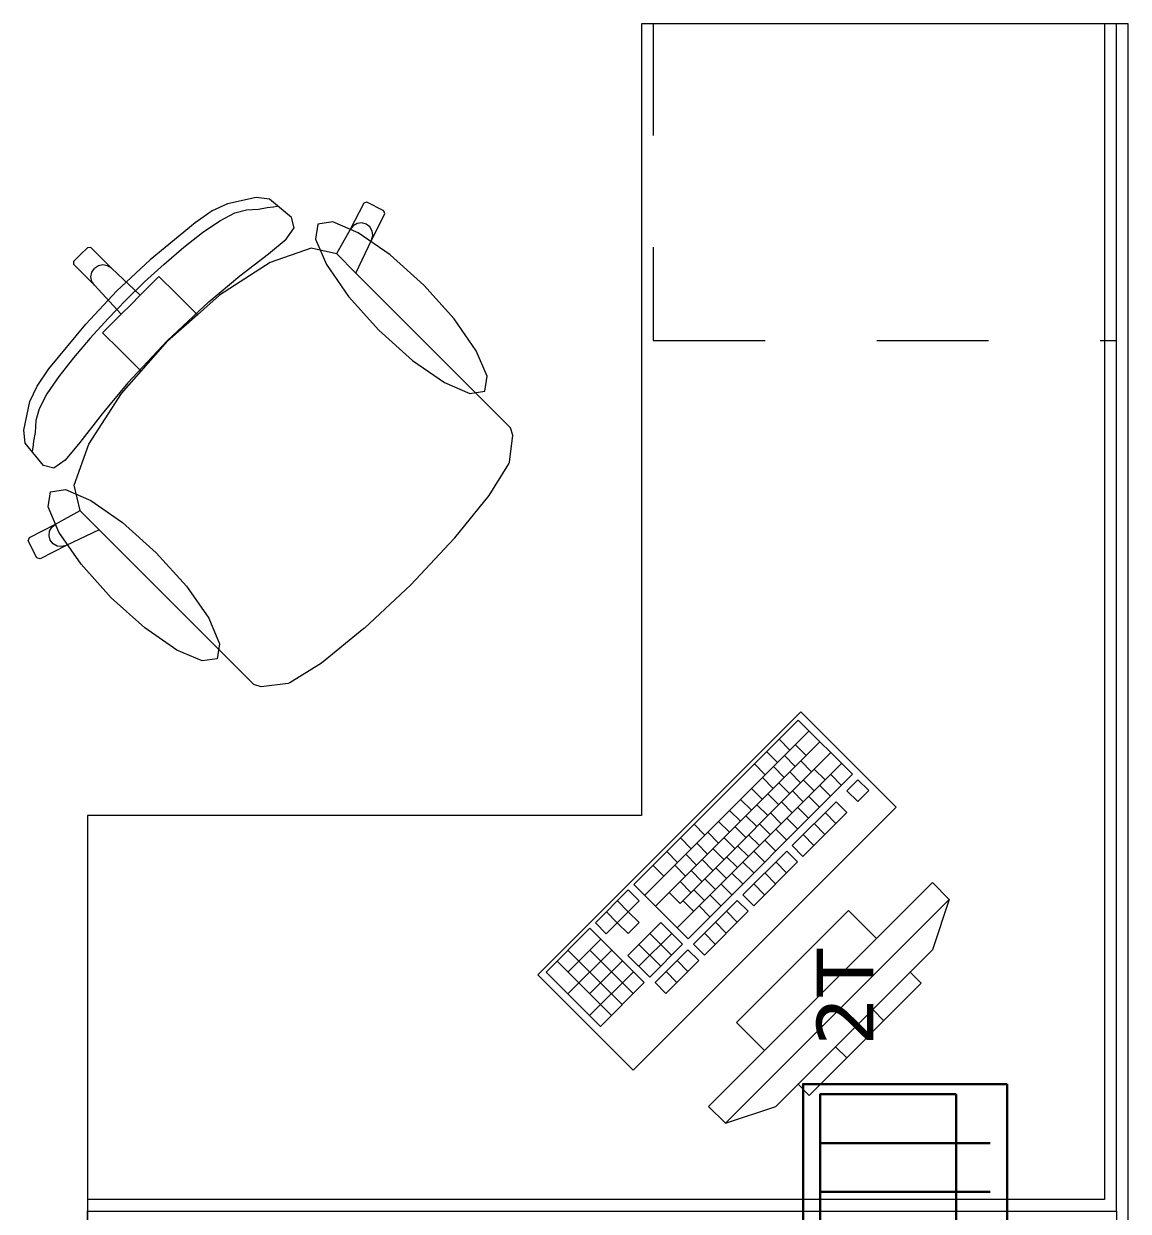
# Model space of a CAD drawing. Header units: inches. Extents: x -19 to 5698, y -728 to 92.
# Drawn here: x 117.557 to 118.953, y 35 to 36.5 of the extents above; entities that cross this region are included whole.
import ezdxf

# ---------------------------------------------------------------- set-up
doc = ezdxf.new("R2010")
doc.units = ezdxf.units.IN
doc.header["$MEASUREMENT"] = 0
doc.linetypes.add('HIDDEN', pattern=[0.375, 0.25, -0.125])
doc.linetypes.add('Rayas', pattern=[0.282222, 0.141111, -0.141111])
doc.layers.get('0').update_dxf_attribs({"color": 61})
doc.layers.add('00 conduct tomacorr', color=120, linetype='HIDDEN', lineweight=30)
doc.layers.add('Interior - Mobiliario', color=7, linetype='Continuous')

# ---------------------------------------------------------------- blocks, each defined once
blk = doc.blocks.new('CAJA POP UP 6 MODULOS')
at = {"layer": '00 conduct tomacorr', "linetype": 'Continuous'}
for p, q in [((-0.095, -0.165), (-0.095, -0.0151)), ((-0.052, -0.165), (-0.052, -0.0151)), ((0.052, -0.165), (0.052, -0.0151)), ((0.095, -0.165), (0.095, -0.0151)), ((0, -0.165), (0, -0.18))]:
    blk.add_line(p, q, dxfattribs=at)
for points in [[(-0.147, 0), (0.147, 0), (0.147, -0.18), (-0.147, -0.18)], [(0, 0), (0.147, 0), (0.147, -0.18), (0, -0.18)]]:
    blk.add_lwpolyline(points, close=True, dxfattribs=at)
for points in [[(-0.138, -0.045), (-0.009, -0.045), (-0.009, -0.165), (-0.138, -0.165), (-0.138, -0.045)], [(0.009, -0.045), (0.138, -0.045), (0.138, -0.165), (0.009, -0.165), (0.009, -0.045)]]:
    blk.add_lwpolyline(points, dxfattribs=at)
at = {"color": 1, "insert": (-0.1807, -0.168), "char_height": 0.05, "attachment_point": 1, "rotation": 180}
blk.add_mtext_dynamic_manual_height_columns('{\\fVerdana|b0|i0|c0|p34;2T}', width=0.000481, gutter_width=0.1561, heights=[0], dxfattribs=at)

msp = doc.modelspace()

# ---------------------------------------------------------------- linework, layer by layer
at = {"layer": 'Interior - Mobiliario', "color": 175, "linetype": 'Rayas', "lineweight": 13}
for p, q in [((118.3528, 36.5), (118.3528, 36.1)), ((118.3528, 36.1), (118.9378, 36.1))]:
    msp.add_line(p, q, dxfattribs=at)
at = {"layer": 'Interior - Mobiliario', "color": 175, "linetype": 'Continuous', "lineweight": 13}
for p, q in [((118.9528, 36.5), (118.9228, 36.5)), ((118.9228, 36.5), (118.9228, 35.015)), ((118.9528, 35.015), (118.9528, 36.5)), ((117.8148, 36.2726), (117.7956, 36.2636)), ((117.851, 36.2804), (117.8148, 36.2726)), ((117.8678, 36.2785), (117.851, 36.2804)), ((117.8956, 36.2553), (117.8678, 36.2785)), ((117.987, 36.2733), (117.97, 36.2402)), ((117.991, 36.2747), (117.987, 36.2733)), ((118.0124, 36.2638), (117.991, 36.2747)), ((117.7956, 36.2636), (117.7739, 36.2487)), ((117.8052, 36.251), (117.8241, 36.261)), ((117.8241, 36.261), (117.8388, 36.2649)), ((117.8388, 36.2649), (117.8542, 36.266)), ((117.8542, 36.266), (117.865, 36.2681)), ((117.865, 36.2681), (117.873, 36.2689)), ((117.873, 36.2689), (117.8775, 36.2697)), ((117.899, 36.2424), (117.8956, 36.2553)), ((117.9967, 36.2267), (118.0137, 36.2598)), ((118.0137, 36.2598), (118.0124, 36.2638)), ((117.7739, 36.2487), (117.7172, 36.2019)), ((117.7834, 36.2362), (117.8052, 36.251)), ((117.889, 36.2281), (117.899, 36.2424)), ((117.97, 36.2402), (117.9527, 36.2092)), ((117.9736, 36.2448), (117.97, 36.2402)), ((117.9788, 36.2477), (117.9736, 36.2448)), ((117.9846, 36.2484), (117.9788, 36.2477)), ((117.9902, 36.2469), (117.9846, 36.2484)), ((117.9948, 36.2433), (117.9902, 36.2469)), ((117.9977, 36.2382), (117.9948, 36.2433)), ((117.7596, 36.2176), (117.7834, 36.2362)), ((117.8667, 36.2095), (117.889, 36.2281)), ((117.9771, 36.1849), (117.9967, 36.2267)), ((117.9967, 36.2267), (117.9983, 36.2324)), ((117.9983, 36.2324), (117.9977, 36.2382)), ((117.6378, 36.2171), (117.6292, 36.2086)), ((117.642, 36.2172), (117.6378, 36.2171)), ((117.6681, 36.1911), (117.642, 36.2172)), ((117.7348, 36.1964), (117.7596, 36.2176)), ((117.9207, 36.2167), (117.8688, 36.1983)), ((117.9527, 36.2092), (117.9207, 36.2167)), ((117.6207, 36.2001), (117.6292, 36.2086)), ((117.6207, 36.1958), (117.6207, 36.2001)), ((117.6467, 36.1697), (117.6207, 36.1958)), ((117.6575, 36.1954), (117.6517, 36.1942)), ((117.6632, 36.1943), (117.6575, 36.1954)), ((117.7172, 36.2019), (117.675, 36.1628)), ((117.7102, 36.1739), (117.7348, 36.1964)), ((117.8688, 36.1983), (117.8049, 36.157)), ((117.8306, 36.1815), (117.8667, 36.2095)), ((117.9529, 36.2092), (117.9527, 36.2092)), ((117.9529, 36.2092), (117.9771, 36.1849)), ((117.6424, 36.1803), (117.6436, 36.1861)), ((117.6435, 36.1746), (117.6424, 36.1803)), ((117.6436, 36.1861), (117.6468, 36.191)), ((117.6517, 36.1942), (117.6468, 36.191)), ((117.6681, 36.1911), (117.6632, 36.1943)), ((117.7046, 36.1571), (117.6681, 36.1911)), ((117.7283, 36.1807), (117.7046, 36.1571)), ((117.7494, 36.1596), (117.7283, 36.1807)), ((117.7912, 36.1488), (117.8306, 36.1815)), ((118.125, 36.0371), (117.9771, 36.1849)), ((117.6467, 36.1697), (117.6435, 36.1746)), ((117.6807, 36.1332), (117.6467, 36.1697)), ((117.6868, 36.1511), (117.7102, 36.1739)), ((117.6359, 36.1206), (117.675, 36.1628)), ((117.6868, 36.1511), (117.6639, 36.1276)), ((117.7046, 36.1571), (117.6927, 36.1451)), ((117.7768, 36.1322), (117.7494, 36.1596)), ((117.8049, 36.157), (117.7768, 36.1322)), ((117.6807, 36.1332), (117.6927, 36.1451)), ((117.7385, 36.0993), (117.7912, 36.1488)), ((117.5891, 36.0639), (117.6359, 36.1206)), ((117.6639, 36.1276), (117.6414, 36.103)), ((117.6571, 36.1096), (117.6807, 36.1332)), ((117.7768, 36.1322), (117.7389, 36.0989)), ((117.6783, 36.0884), (117.6571, 36.1096)), ((117.6414, 36.103), (117.6202, 36.0782)), ((117.7385, 36.0993), (117.689, 36.0466)), ((117.7056, 36.061), (117.7389, 36.0989)), ((117.6202, 36.0782), (117.6016, 36.0544)), ((117.7056, 36.061), (117.6783, 36.0884)), ((117.5742, 36.0422), (117.5891, 36.0639)), ((117.6808, 36.0329), (117.7056, 36.061)), ((117.6016, 36.0544), (117.5868, 36.0326)), ((117.689, 36.0466), (117.6563, 36.0073)), ((117.5652, 36.023), (117.5742, 36.0422)), ((117.5868, 36.0326), (117.5768, 36.0137)), ((117.6395, 35.9691), (117.6808, 36.0329)), ((118.1505, 36.0116), (118.125, 36.0371)), ((117.5574, 35.9868), (117.5652, 36.023)), ((117.5768, 36.0137), (117.5729, 35.999)), ((117.6563, 36.0073), (117.6284, 35.9711)), ((118.1724, 35.9896), (118.1505, 36.0116)), ((117.5593, 35.9701), (117.5574, 35.9868)), ((117.5729, 35.999), (117.5718, 35.9836)), ((118.1753, 35.9803), (118.1724, 35.9896)), ((117.5825, 35.9422), (117.5593, 35.9701)), ((117.5697, 35.9728), (117.569, 35.9648)), ((117.5718, 35.9836), (117.5697, 35.9728)), ((117.6284, 35.9711), (117.6097, 35.9488)), ((118.1713, 35.9464), (118.1753, 35.9803)), ((117.569, 35.9648), (117.5682, 35.9603)), ((117.6212, 35.9171), (117.6395, 35.9691)), ((117.5954, 35.9388), (117.5825, 35.9422)), ((117.6097, 35.9488), (117.5954, 35.9388)), ((118.1455, 35.9042), (118.1704, 35.9443)), ((118.1704, 35.9443), (118.1713, 35.9464)), ((117.6286, 35.8851), (117.6212, 35.9171)), ((118.1019, 35.8506), (118.1455, 35.9042)), ((117.5976, 35.8678), (117.6286, 35.8851)), ((117.6286, 35.8849), (117.6286, 35.8851)), ((117.6286, 35.8849), (117.6529, 35.8607)), ((117.5645, 35.8509), (117.5976, 35.8678)), ((117.593, 35.8642), (117.5976, 35.8678)), ((117.5632, 35.8468), (117.5645, 35.8509)), ((117.5894, 35.8532), (117.5901, 35.8591)), ((117.5909, 35.8476), (117.5894, 35.8532)), ((117.5901, 35.8591), (117.593, 35.8642)), ((117.6529, 35.8607), (117.6111, 35.8411)), ((117.8007, 35.7128), (117.6529, 35.8607)), ((118.1013, 35.8497), (118.1019, 35.8506)), ((117.574, 35.8254), (117.5632, 35.8468)), ((117.6111, 35.8411), (117.578, 35.8241)), ((117.5945, 35.843), (117.5909, 35.8476)), ((117.5996, 35.8402), (117.5945, 35.843)), ((117.6055, 35.8395), (117.5996, 35.8402)), ((117.6111, 35.8411), (117.6055, 35.8395)), ((118.0464, 35.7914), (118.1013, 35.8497)), ((117.578, 35.8241), (117.574, 35.8254)), ((118.0464, 35.7914), (117.9881, 35.7366)), ((117.9872, 35.7359), (117.9336, 35.6923)), ((117.9881, 35.7366), (117.9872, 35.7359)), ((117.8262, 35.6873), (117.8007, 35.7128)), ((117.8482, 35.6654), (117.8262, 35.6873)), ((117.9336, 35.6923), (117.8935, 35.6674)), ((117.8575, 35.6625), (117.8482, 35.6654)), ((117.8914, 35.6665), (117.8575, 35.6625)), ((117.8935, 35.6674), (117.8914, 35.6665)), ((118.5358, 35.6205), (118.3281, 35.4128)), ((118.6044, 35.5519), (118.5358, 35.6205)), ((118.5496, 35.6067), (118.3418, 35.399)), ((118.5116, 35.5962), (118.5253, 35.5825)), ((118.5633, 35.593), (118.3556, 35.3853)), ((118.496, 35.5807), (118.5097, 35.5669)), ((118.5322, 35.5894), (118.546, 35.5757)), ((118.5907, 35.5656), (118.383, 35.3579)), ((118.577, 35.5793), (118.3866, 35.3889)), ((118.4805, 35.5651), (118.4942, 35.5514)), ((118.5184, 35.5756), (118.5321, 35.5619)), ((118.539, 35.5688), (118.5528, 35.5551)), ((118.3967, 35.3442), (118.6044, 35.5519)), ((118.5046, 35.5617), (118.5183, 35.548)), ((118.5252, 35.555), (118.5389, 35.5412)), ((118.5562, 35.5586), (118.5699, 35.5448)), ((118.5769, 35.5518), (118.5906, 35.538)), ((118.4907, 35.5479), (118.5044, 35.5342)), ((118.5113, 35.5411), (118.5251, 35.5274)), ((118.5424, 35.5447), (118.5561, 35.531)), ((118.563, 35.5379), (118.5767, 35.5242)), ((118.6113, 35.545), (118.5974, 35.5312)), ((118.625, 35.5313), (118.6113, 35.545)), ((118.463, 35.5202), (118.4767, 35.5065)), ((118.4769, 35.534), (118.4906, 35.5203)), ((118.4975, 35.5273), (118.5112, 35.5135)), ((118.5285, 35.5309), (118.5422, 35.5171)), ((118.5492, 35.5241), (118.5629, 35.5104)), ((118.5974, 35.5312), (118.6111, 35.5175)), ((118.6111, 35.5175), (118.625, 35.5313)), ((118.4492, 35.5064), (118.4629, 35.4926)), ((118.4836, 35.5134), (118.4974, 35.4997)), ((118.5147, 35.517), (118.5284, 35.5033)), ((118.5836, 35.5173), (118.5282, 35.462)), ((118.5353, 35.5102), (118.549, 35.4965)), ((118.5973, 35.5036), (118.5836, 35.5173)), ((118.4353, 35.4925), (118.449, 35.4788)), ((118.4698, 35.4996), (118.4835, 35.4859)), ((118.5008, 35.5032), (118.5145, 35.4894)), ((118.5215, 35.4964), (118.5352, 35.4827)), ((118.5419, 35.4482), (118.5973, 35.5036)), ((118.5697, 35.5035), (118.5834, 35.4898)), ((118.4043, 35.4889), (118.418, 35.4752)), ((118.4215, 35.4787), (118.4352, 35.4649)), ((118.456, 35.4857), (118.4697, 35.472)), ((118.4731, 35.4755), (118.4868, 35.4618)), ((118.487, 35.4893), (118.5007, 35.4756)), ((118.5076, 35.4825), (118.5213, 35.4688)), ((118.542, 35.4758), (118.5557, 35.4621)), ((118.5559, 35.4896), (118.5696, 35.4759)), ((118.387, 35.4716), (118.4007, 35.4579)), ((118.4076, 35.4648), (118.4213, 35.4511)), ((118.4421, 35.4719), (118.4558, 35.4582)), ((118.4593, 35.4616), (118.473, 35.4479)), ((118.4938, 35.4687), (118.5075, 35.455)), ((118.5282, 35.462), (118.5419, 35.4482)), ((118.3697, 35.4543), (118.3834, 35.4406)), ((118.3938, 35.451), (118.4075, 35.4373)), ((118.4283, 35.458), (118.442, 35.4443)), ((118.4454, 35.4478), (118.4591, 35.4341)), ((118.5213, 35.455), (118.4659, 35.3996)), ((118.4799, 35.4548), (118.4936, 35.4411)), ((118.535, 35.4413), (118.5213, 35.455)), ((118.3524, 35.437), (118.3661, 35.4233)), ((118.3799, 35.4371), (118.3936, 35.4234)), ((118.4006, 35.4303), (118.4143, 35.4166)), ((118.4144, 35.4442), (118.4281, 35.4305)), ((118.4316, 35.4339), (118.4453, 35.4202)), ((118.4661, 35.441), (118.4798, 35.4273)), ((118.4796, 35.3859), (118.535, 35.4413)), ((118.5074, 35.4412), (118.5211, 35.4275)), ((118.3867, 35.4165), (118.4004, 35.4028)), ((118.4177, 35.4201), (118.4315, 35.4064)), ((118.7055, 35.4151), (118.4227, 35.1323)), ((118.4522, 35.4271), (118.4659, 35.4134)), ((118.4936, 35.4273), (118.5073, 35.4136)), ((118.7267, 35.3939), (118.7055, 35.4151)), ((118.3212, 35.4058), (118.2797, 35.3643)), ((118.3349, 35.3921), (118.3212, 35.4058)), ((118.3281, 35.4128), (118.3967, 35.3442)), ((118.3729, 35.4026), (118.3866, 35.3889)), ((118.4039, 35.4062), (118.4176, 35.3925)), ((118.4384, 35.4133), (118.4521, 35.3996)), ((118.4797, 35.4135), (118.4934, 35.3998)), ((118.3074, 35.392), (118.3211, 35.3783)), ((118.3211, 35.3783), (118.3349, 35.3921)), ((118.39, 35.3924), (118.4038, 35.3787)), ((118.4589, 35.3927), (118.4036, 35.3373)), ((118.4107, 35.3856), (118.4244, 35.3719)), ((118.4245, 35.3994), (118.4382, 35.3857)), ((118.4439, 35.1111), (118.7267, 35.3939)), ((118.4727, 35.379), (118.4589, 35.3927)), ((118.4659, 35.3996), (118.4796, 35.3859)), ((118.7267, 35.3939), (118.7055, 35.3303)), ((118.2935, 35.3781), (118.3072, 35.3644)), ((118.3211, 35.3783), (118.3072, 35.3644)), ((118.3348, 35.3646), (118.3211, 35.3783)), ((118.4173, 35.3236), (118.4727, 35.379)), ((118.4451, 35.3789), (118.4588, 35.3652)), ((118.5994, 35.3798), (118.458, 35.2384)), ((118.6348, 35.3444), (118.5994, 35.3798)), ((118.2727, 35.3574), (118.2174, 35.302)), ((118.3413, 35.2888), (118.2727, 35.3574)), ((118.2797, 35.3643), (118.2934, 35.3506)), ((118.2934, 35.3506), (118.3072, 35.3644)), ((118.3072, 35.3644), (118.3209, 35.3507)), ((118.3623, 35.3647), (118.3208, 35.3231)), ((118.3209, 35.3507), (118.3348, 35.3646)), ((118.3898, 35.3373), (118.3623, 35.3647)), ((118.4313, 35.365), (118.445, 35.3513)), ((118.2865, 35.3436), (118.2449, 35.3021)), ((118.3761, 35.351), (118.3345, 35.3094)), ((118.3485, 35.3508), (118.3759, 35.3234)), ((118.4174, 35.3512), (118.4311, 35.3375)), ((118.4934, 35.203), (118.6348, 35.3444)), ((118.3002, 35.3299), (118.2448, 35.2745)), ((118.245, 35.3297), (118.3136, 35.2611)), ((118.2726, 35.3298), (118.3275, 35.2749)), ((118.3347, 35.337), (118.3621, 35.3096)), ((118.3482, 35.2957), (118.3898, 35.3373)), ((118.3966, 35.3304), (118.3551, 35.2889)), ((118.4103, 35.3167), (118.3966, 35.3304)), ((118.4036, 35.3373), (118.4173, 35.3236)), ((118.7055, 35.3303), (118.5075, 35.1323)), ((118.2312, 35.3158), (118.2998, 35.2472)), ((118.3139, 35.3162), (118.2723, 35.2747)), ((118.3208, 35.3231), (118.3482, 35.2957)), ((118.3688, 35.2751), (118.4103, 35.3167)), ((118.3828, 35.3166), (118.3965, 35.3028)), ((118.2174, 35.302), (118.2859, 35.2334)), ((118.3276, 35.3025), (118.2722, 35.2471)), ((118.3689, 35.3027), (118.3827, 35.289)), ((118.6772, 35.302), (118.5358, 35.1606)), ((118.6914, 35.2879), (118.6772, 35.302)), ((118.2859, 35.2334), (118.3413, 35.2888)), ((118.3551, 35.2889), (118.3688, 35.2751)), ((118.5499, 35.1464), (118.6914, 35.2879)), ((118.6301, 35.2549), (118.6442, 35.2407)), ((118.458, 35.2384), (118.4934, 35.203)), ((118.5829, 35.2077), (118.5971, 35.1936)), ((118.5358, 35.1606), (118.5499, 35.1464)), ((118.4227, 35.1323), (118.4439, 35.1111)), ((118.4439, 35.1111), (118.5075, 35.1323)), ((117.6378, 35.015), (117.6378, 34.985)), ((118.9228, 35.015), (117.6378, 35.015)), ((118.9528, 34.985), (118.9528, 35.015))]:
    msp.add_line(p, q, dxfattribs=at)
at = {"layer": 'Interior - Mobiliario', "color": 175, "linetype": 'Continuous', "lineweight": 13, "flags": 128}
for points in [[(118.9378, 35), (118.9378, 36.5), (118.3378, 36.5), (118.3378, 35.5), (117.6378, 35.5), (117.6378, 35)], [(118.0629, 36.1698), (118.0204, 36.208), (117.9801, 36.236), (117.948, 36.2496), (117.9291, 36.2467), (117.9262, 36.2278), (117.9398, 36.1958), (117.9678, 36.1554), (118.006, 36.1129), (118.0485, 36.0748), (118.0888, 36.0468), (118.1209, 36.0331), (118.1398, 36.036), (118.1427, 36.0549), (118.1291, 36.087), (118.1011, 36.1274)], [(117.668, 35.7749), (117.6298, 35.8174), (117.6018, 35.8578), (117.5882, 35.8898), (117.5911, 35.9087), (117.61, 35.9116), (117.6421, 35.898), (117.6824, 35.87), (117.7249, 35.8318), (117.763, 35.7894), (117.7911, 35.749), (117.8047, 35.7169), (117.8018, 35.698), (117.7829, 35.6951), (117.7508, 35.7087), (117.7105, 35.7368)], [(118.6595, 35.5106), (118.5393, 35.6308), (118.207, 35.2985), (118.3272, 35.1783)], [(118.9378, 35), (118.9378, 33.5), (118.3378, 33.5), (118.3378, 34.5), (117.6378, 34.5), (117.6378, 35)]]:
    msp.add_lwpolyline(points, close=True, dxfattribs=at)

# ---------------------------------------------------------------- block references
at = {"layer": '00 conduct tomacorr', "xscale": 1.432830642179531, "yscale": 1.432830642179531, "zscale": 1.432830642179531, "rotation": 269.9999999999999}
msp.add_blockref('CAJA POP UP 6 MODULOS', (118.7999, 34.95), dxfattribs=at)

doc.saveas('drawing.dxf')
